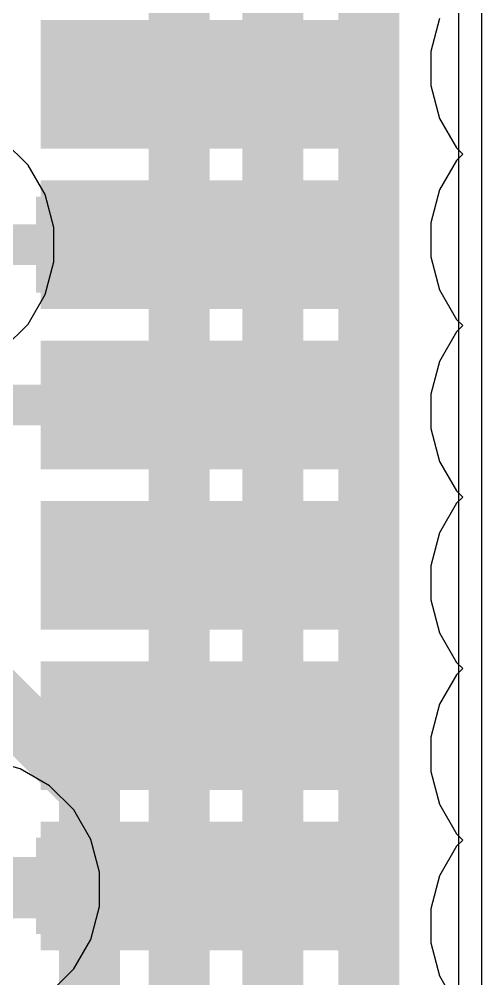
# Model space of a CAD drawing. Header units: inches. Extents: x -3 to 5437, y -3 to 5435.
# Drawn here: x 72.14 to 75.02, y 103.16 to 109.15 of the extents above; entities that cross this region are included whole.
import ezdxf

# ---------------------------------------------------------------- set-up
doc = ezdxf.new("R2010")
doc.units = ezdxf.units.IN
for name, color, linetype in [('Bottom Layer', 5, 'Continuous'), ('GND', 16, 'Continuous'), ('PWR', 76, 'Continuous'), ('Top Layer', 1, 'Continuous'), ('Top Paste', 8, 'Continuous'), ('Top Solder', 216, 'Continuous')]:
    doc.layers.add(name, color=color, linetype=linetype)

# ---------------------------------------------------------------- blocks, each defined once
blk = doc.blocks.new('A7672E__FASE__76')
at = {"layer": 'Top Layer'}
for points in [[(-10.69999892, 11.00000086), (-11.29999772, 11.00000086), (-11.29999772, 13.00000194), (-10.69999892, 13.00000194)], [(-9.69999838, 11.00000086), (-10.29999718, 11.00000086), (-10.29999718, 13.00000194), (-9.69999838, 13.00000194)], [(-8.699997839999998, 11.00000086), (-9.29999664, 11.00000086), (-9.29999664, 13.00000194), (-8.699997839999998, 13.00000194)], [(-7.6999973, 11.00000086), (-8.2999961, 11.00000086), (-8.2999961, 13.00000194), (-7.6999973, 13.00000194)], [(-6.6999993, 11.00000086), (-7.299998099999999, 11.00000086), (-7.299998099999999, 13.00000194), (-6.6999993, 13.00000194)], [(-5.69999876, 11.00000086), (-6.29999756, 11.00000086), (-6.29999756, 13.00000194), (-5.69999876, 13.00000194)]]:
    blk.add_hatch(color=1, dxfattribs=at).paths.add_polyline_path(points)
at = {"layer": 'Top Paste'}
for points in [[(-10.69999892, 11.00000086), (-11.29999772, 11.00000086), (-11.29999772, 13.00000194), (-10.69999892, 13.00000194)], [(-9.69999838, 11.00000086), (-10.29999718, 11.00000086), (-10.29999718, 13.00000194), (-9.69999838, 13.00000194)], [(-8.699997839999998, 11.00000086), (-9.29999664, 11.00000086), (-9.29999664, 13.00000194), (-8.699997839999998, 13.00000194)], [(-7.6999973, 11.00000086), (-8.2999961, 11.00000086), (-8.2999961, 13.00000194), (-7.6999973, 13.00000194)], [(-6.6999993, 11.00000086), (-7.299998099999999, 11.00000086), (-7.299998099999999, 13.00000194), (-6.6999993, 13.00000194)], [(-5.69999876, 11.00000086), (-6.29999756, 11.00000086), (-6.29999756, 13.00000194), (-5.69999876, 13.00000194)]]:
    blk.add_hatch(color=8, dxfattribs=at).paths.add_polyline_path(points)
at = {"layer": 'Top Solder'}
for points in [[(-10.59839892, 10.89840086), (-11.40159772, 10.89840086), (-11.40159772, 13.10160194), (-10.59839892, 13.10160194)], [(-9.598398379999999, 10.89840086), (-10.40159718, 10.89840086), (-10.40159718, 13.10160194), (-9.598398379999999, 13.10160194)], [(-8.598397839999999, 10.89840086), (-9.40159664, 10.89840086), (-9.40159664, 13.10160194), (-8.598397839999999, 13.10160194)], [(-7.5983973, 10.89840086), (-8.401596099999999, 10.89840086), (-8.401596099999999, 13.10160194), (-7.5983973, 13.10160194)], [(-6.5983993, 10.89840086), (-7.401598099999999, 10.89840086), (-7.401598099999999, 13.10160194), (-6.5983993, 13.10160194)], [(-5.59839876, 10.89840086), (-6.40159756, 10.89840086), (-6.40159756, 13.10160194), (-5.59839876, 13.10160194)]]:
    blk.add_hatch(color=216, dxfattribs=at).paths.add_polyline_path(points)

msp = doc.modelspace()

# ---------------------------------------------------------------- hatches: boundary and pattern name
at = {"layer": 'Top Layer'}
for points in [[(72.24423448, 108.04007602), (72.24423448, 107.44007722), (73.37303587999999, 107.44007722), (73.37303587999999, 108.04007602)], [(72.24423448, 104.0400764), (72.24423448, 103.4400776), (73.37303587999999, 103.4400776), (73.37303587999999, 104.0400764)]]:
    msp.add_hatch(color=1, dxfattribs=at).paths.add_polyline_path(points)

# ---------------------------------------------------------------- linework, layer by layer
at = {"layer": 'Bottom Layer'}
msp.add_line((75.02485884000001, 98.02453852), (75.02485884000001, 111.07655458), dxfattribs=at)
for points in [[(74.32033142, 97.73271537999999, 0.3809999999999999, 0.3809999999999999, 0), (74.32033142, 111.07655458, 0.3809999999999999, 0.3809999999999999, 0)], [(73.72091173999999, 97.39443818, 0.3809999999999999, 0.3809999999999999, 0), (73.72091173999999, 110.73881586, 0.3809999999999999, 0.3809999999999999, 0)], [(73.13616309999999, 87.2982506, 0.3809999999999999, 0.3809999999999999, 0), (73.13616309999999, 110.36139218, 0.3809999999999999, 0.3809999999999999, 0)], [(71.9423631, 104.9782, 0.3809999999999999, 0.3809999999999999, 0), (72.5773631, 104.3432, 0.3809999999999999, 0.3809999999999999, 0)], [(72.5773631, 86.94118756, 0.3809999999999999, 0.3809999999999999, 0), (72.5773631, 104.3432, 0.3809999999999999, 0.3809999999999999, 0)]]:
    msp.add_lwpolyline(points, format="xyseb", dxfattribs=at)
msp.add_lwpolyline([(72.48211309999999, 104.3432, 0.1905, 0.1905, 1), (72.67261309999999, 104.3432, 0.1905, 0.1905, 1)], format="xyseb", close=True, dxfattribs=at)
msp.add_lwpolyline([(72.48211309999999, 104.3432, 0.1905, 0.1905, 1), (72.67261309999999, 104.3432, 0.1905, 0.1905, 1)], format="xyseb", close=True, dxfattribs=at)
at = {"layer": 'GND'}
for p, q in [((72.19355639999999, 108.23619704), (72.04311981999999, 108.38663362)), ((72.2999316, 108.05195052), (72.19355639999999, 108.23619704)), ((72.35499626, 107.84644928), (72.2999316, 108.05195052)), ((72.35499626, 107.63369888), (72.35499626, 107.84644928)), ((72.2999316, 107.42819764), (72.35499626, 107.63369888)), ((72.19355639999999, 107.24395112), (72.2999316, 107.42819764)), ((72.04311981999999, 107.09351454), (72.19355639999999, 107.24395112)), ((72.1438613, 104.4712795), (71.93836006, 104.52634416)), ((72.32810782, 104.3649043), (72.1438613, 104.4712795)), ((72.4785444, 104.21446772), (72.32810782, 104.3649043)), ((72.58491959999999, 104.0302212), (72.4785444, 104.21446772)), ((72.63998426, 103.82471996), (72.58491959999999, 104.0302212)), ((72.63998426, 103.61196956), (72.63998426, 103.82471996)), ((72.58491959999999, 103.40646832), (72.63998426, 103.61196956)), ((72.4785444, 103.2222218), (72.58491959999999, 103.40646832)), ((72.32810782, 103.07178522), (72.4785444, 103.2222218))]:
    msp.add_line(p, q, dxfattribs=at)
at = {"layer": 'PWR'}
for p, q in [((74.76126525999999, 109.15135396), (74.7062006, 108.94585272)), ((74.7062006, 108.94585272), (74.7062006, 108.73310232)), ((74.7062006, 108.73310232), (74.76126525999999, 108.52760108)), ((74.76126525999999, 108.52760108), (74.86764045999999, 108.34335456)), ((72.19355639999999, 108.23619704), (72.04311981999999, 108.38663362)), ((74.86764045999999, 108.34335456), (74.90635514, 108.30463988)), ((74.90635514, 108.30463988), (74.86764045999999, 108.2659252)), ((72.2999316, 108.05195052), (72.19355639999999, 108.23619704)), ((74.86764045999999, 108.2659252), (74.76126525999999, 108.08167868)), ((72.35499626, 107.84644928), (72.2999316, 108.05195052)), ((74.76126525999999, 108.08167868), (74.7062006, 107.87617744)), ((74.7062006, 107.87617744), (74.7062006, 107.66342704)), ((72.35499626, 107.63369888), (72.35499626, 107.84644928)), ((72.2999316, 107.42819764), (72.35499626, 107.63369888)), ((74.7062006, 107.66342704), (74.76126525999999, 107.4579258)), ((74.76126525999999, 107.4579258), (74.86764045999999, 107.27367928)), ((72.19355639999999, 107.24395112), (72.2999316, 107.42819764)), ((74.86764045999999, 107.27367928), (74.90635514, 107.2349646)), ((72.04311981999999, 107.09351454), (72.19355639999999, 107.24395112)), ((74.90635514, 107.2349646), (74.86764045999999, 107.19624992)), ((74.86764045999999, 107.19624992), (74.76126525999999, 107.0120034)), ((74.76126525999999, 107.0120034), (74.7062006, 106.80650216)), ((74.7062006, 106.80650216), (74.7062006, 106.59375176)), ((74.7062006, 106.59375176), (74.76126525999999, 106.38825052)), ((74.76126525999999, 106.38825052), (74.86764045999999, 106.204004)), ((74.86764045999999, 106.204004), (74.90635514, 106.16528932)), ((74.90635514, 106.16528932), (74.86764045999999, 106.12657464)), ((74.86764045999999, 106.12657464), (74.76126525999999, 105.94232812)), ((74.76126525999999, 105.94232812), (74.7062006, 105.73682688)), ((74.7062006, 105.73682688), (74.7062006, 105.52407648)), ((74.7062006, 105.52407648), (74.76126525999999, 105.31857524)), ((74.76126525999999, 105.31857524), (74.86764045999999, 105.13432872)), ((74.86764045999999, 105.13432872), (74.90635514, 105.09561404)), ((74.86764045999999, 105.05689936), (74.76126525999999, 104.87265284)), ((74.90635514, 105.09561404), (74.86764045999999, 105.05689936)), ((74.76126525999999, 104.87265284), (74.7062006, 104.6671516)), ((74.7062006, 104.6671516), (74.7062006, 104.4544012)), ((72.1438613, 104.4712795), (71.93836006, 104.52634416)), ((72.32810782, 104.3649043), (72.1438613, 104.4712795)), ((74.7062006, 104.4544012), (74.76126525999999, 104.24889996)), ((72.4785444, 104.21446772), (72.32810782, 104.3649043)), ((74.76126525999999, 104.24889996), (74.86764045999999, 104.06465344)), ((72.58491959999999, 104.0302212), (72.4785444, 104.21446772)), ((74.86764045999999, 104.06465344), (74.90635514, 104.02593876)), ((72.63998426, 103.82471996), (72.58491959999999, 104.0302212)), ((74.86764045999999, 103.98722408), (74.76126525999999, 103.80297756)), ((74.90635514, 104.02593876), (74.86764045999999, 103.98722408)), ((72.63998426, 103.61196956), (72.63998426, 103.82471996)), ((74.76126525999999, 103.80297756), (74.7062006, 103.59747632)), ((72.58491959999999, 103.40646832), (72.63998426, 103.61196956)), ((74.7062006, 103.59747632), (74.7062006, 103.38472592)), ((72.4785444, 103.2222218), (72.58491959999999, 103.40646832)), ((74.7062006, 103.38472592), (74.76126525999999, 103.17922468)), ((72.32810782, 103.07178522), (72.4785444, 103.2222218)), ((74.76126525999999, 103.17922468), (74.86764045999999, 102.99497816))]:
    msp.add_line(p, q, dxfattribs=at)
at = {"layer": 'Top Layer'}
for p, q in [((74.88103896, 107.93207522), (74.88103896, 109.54807402)), ((74.88103896, 106.93207468), (74.88103896, 107.93207522)), ((74.88103896, 105.93207414), (74.88103896, 106.93207468)), ((74.88103896, 104.9320736), (74.88103896, 105.93207414)), ((74.88103896, 103.9320756), (74.88103896, 104.9320736)), ((74.88103896, 102.93207506), (74.88103896, 103.9320756))]:
    msp.add_line(p, q, dxfattribs=at)
for points in [[(71.51637462, 107.74007408, 0.254, 0.254, 0), (72.80863264, 107.74007408, 0.254, 0.254, 0)], [(72.80863264, 107.74007408, 0.254, 0.254, 0), (72.80863518, 107.74007662, 0.254, 0.254, 0)], [(71.32755356, 106.74007354, 0.254, 0.254, 0), (73.37303841999999, 106.74007354, 0.254, 0.254, 0)], [(71.84284844, 103.72920834, 0.3809999999999999, 0.3809999999999999, 0), (72.79776906, 103.72920834, 0.3809999999999999, 0.3809999999999999, 0)], [(72.79776906, 103.72920834, 0.3809999999999999, 0.3809999999999999, 0), (72.80863518, 103.74007446, 0.3809999999999999, 0.3809999999999999, 0)], [(72.80863518, 103.74007446, 0.3809999999999999, 0.3809999999999999, 0), (73.37303841999999, 103.74007446, 0.3809999999999999, 0.3809999999999999, 0)]]:
    msp.add_lwpolyline(points, format="xyseb", dxfattribs=at)
for points in [[(72.74513264, 107.74007408, 0.127, 0.127, 1), (72.87213264, 107.74007408, 0.127, 0.127, 1)], [(72.74513264, 107.74007408, 0.127, 0.127, 1), (72.87213264, 107.74007408, 0.127, 0.127, 1)], [(72.74513517999999, 107.74007662, 0.127, 0.127, 1), (72.87213518, 107.74007662, 0.127, 0.127, 1)], [(73.30953842, 106.74007354, 0.127, 0.127, 1), (73.43653841999999, 106.74007354, 0.127, 0.127, 1)], [(72.70251906, 103.72920834, 0.1905, 0.1905, 1), (72.89301906, 103.72920834, 0.1905, 0.1905, 1)], [(72.70251906, 103.72920834, 0.1905, 0.1905, 1), (72.89301906, 103.72920834, 0.1905, 0.1905, 1)], [(72.71338517999999, 103.74007446, 0.1905, 0.1905, 1), (72.90388518, 103.74007446, 0.1905, 0.1905, 1)], [(72.71338517999999, 103.74007446, 0.1905, 0.1905, 1), (72.90388518, 103.74007446, 0.1905, 0.1905, 1)], [(73.27778842, 103.74007446, 0.1905, 0.1905, 1), (73.46828842, 103.74007446, 0.1905, 0.1905, 1)]]:
    msp.add_lwpolyline(points, format="xyseb", close=True, dxfattribs=at)

# ---------------------------------------------------------------- block references
at = {"rotation": 270}
msp.add_blockref('A7672E__FASE__76', (61.37303702, 97.74007629999998), dxfattribs=at)

doc.saveas('drawing.dxf')
